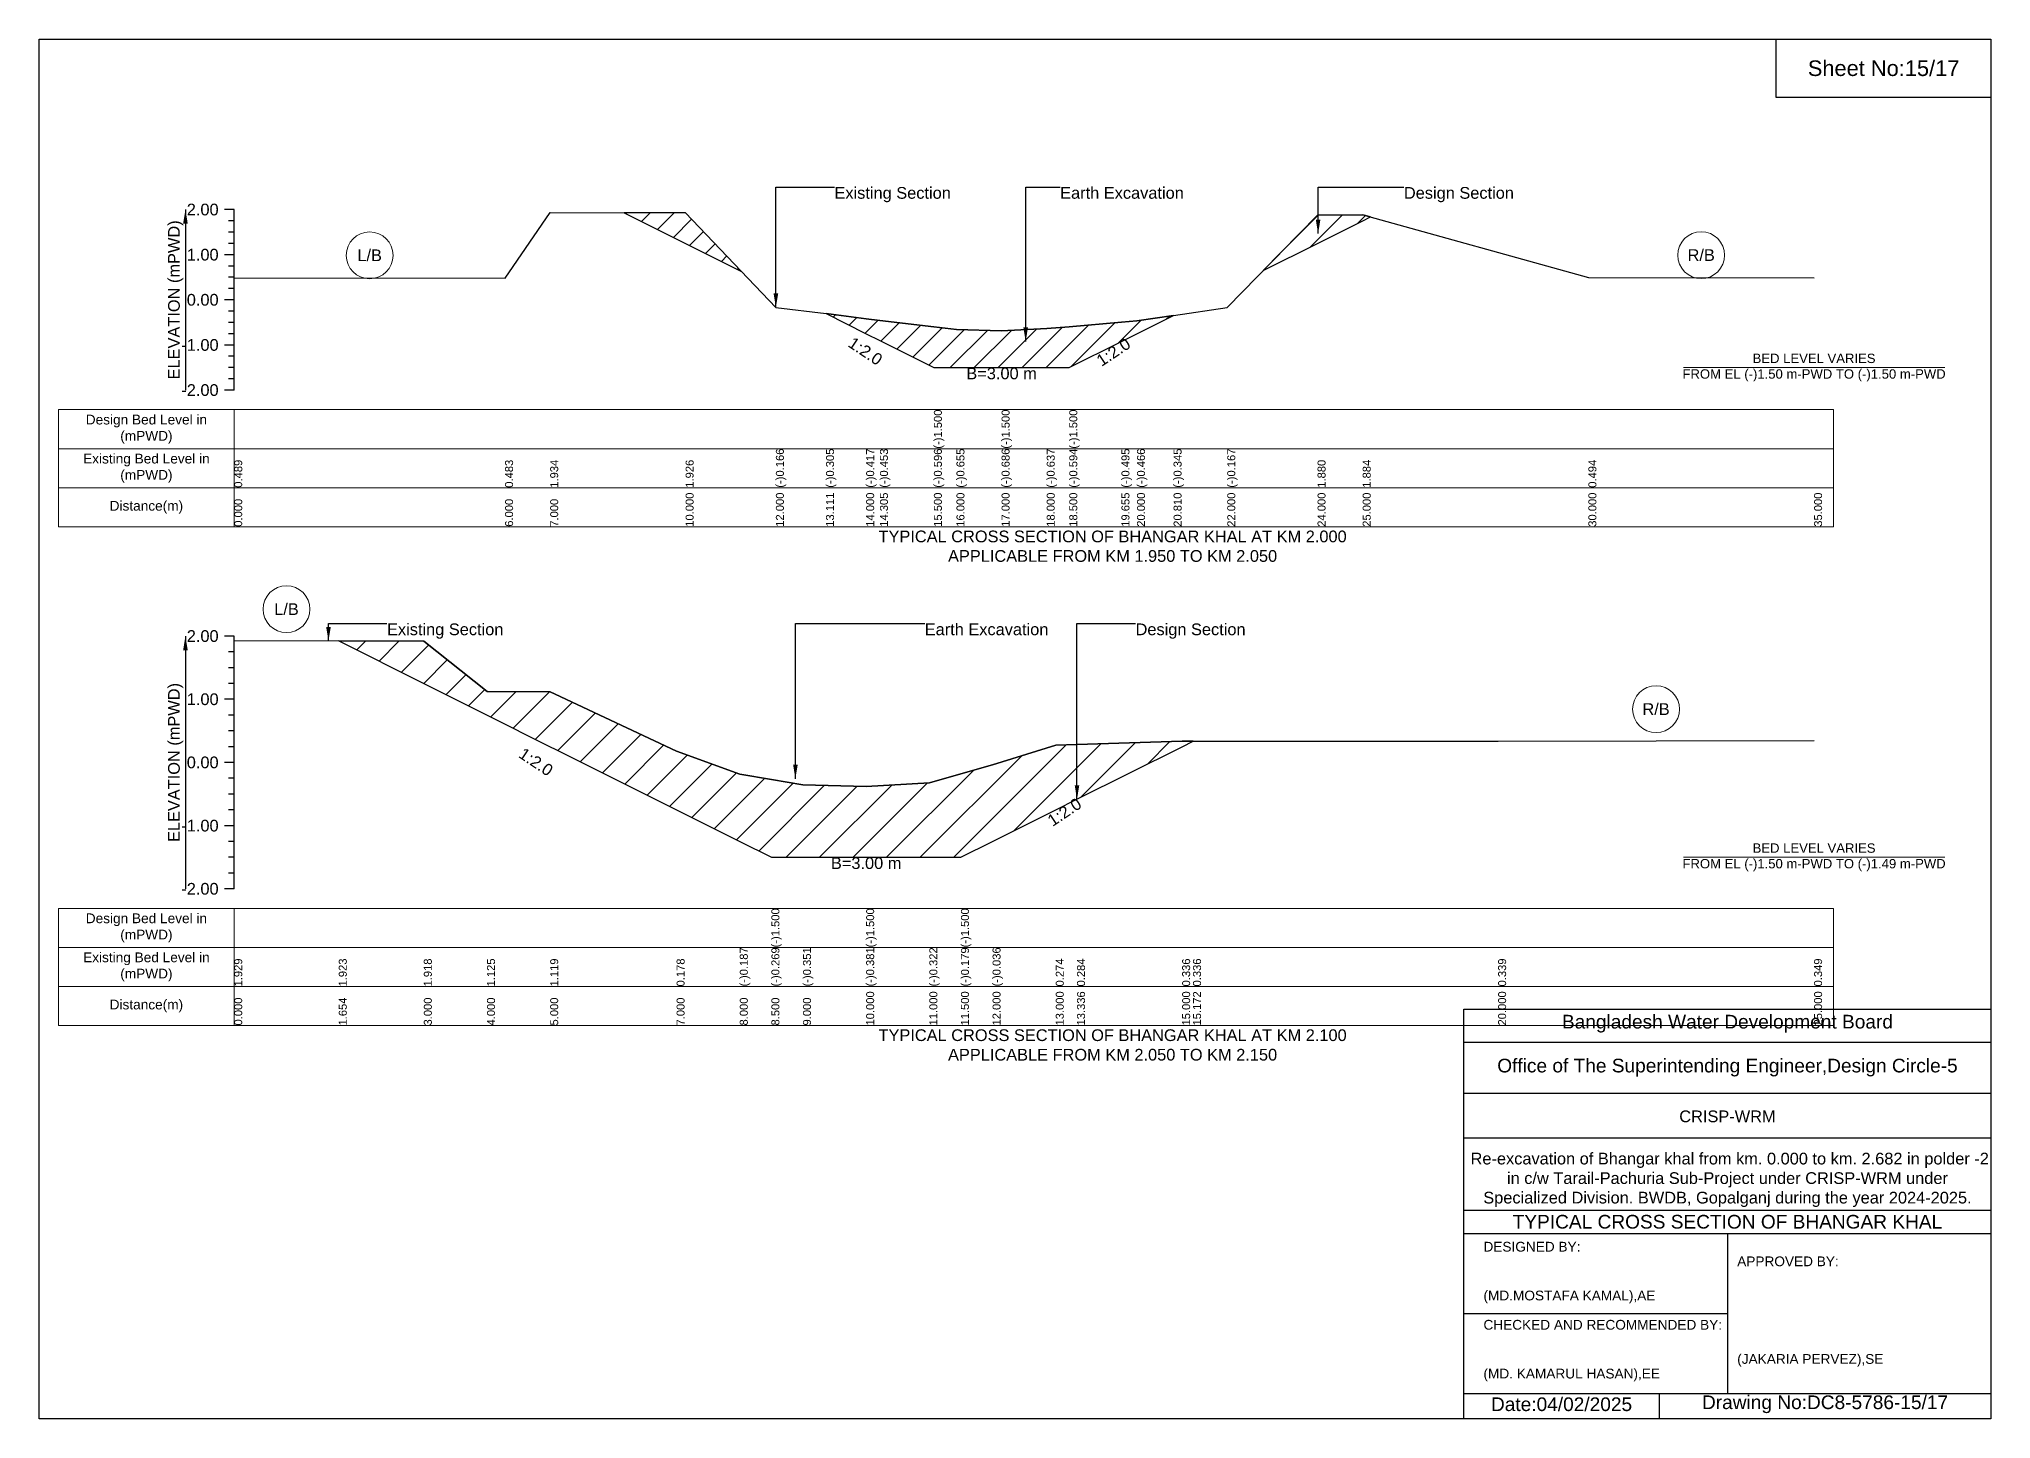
# Model space of a CAD drawing. Header units: inches. Extents: x 91000 to 288000, y -13659 to 0.
# Drawn here: x 240000 to 248000, y -5656 to 0 of the extents above; entities that cross this region are included whole.
import ezdxf

# ---------------------------------------------------------------- set-up
doc = ezdxf.new("R2010")
doc.units = ezdxf.units.IN
doc.header["$LTSCALE"] = 7
doc.header["$MEASUREMENT"] = 0
for name, color, linetype, lineweight in [('Cross section Data Border', 7, 'Continuous', 9), ('Cross Section Labels', 7, 'Continuous', 9), ('Existing_Bed_Level for Xsection', 7, 'Continuous', 25)]:
    doc.layers.add(name, color=color, linetype=linetype, lineweight=lineweight)
doc.styles.get("Standard").update_dxf_attribs({"font": 'arial.ttf'})
doc.dimstyles.get("Standard").update_dxf_attribs({"dimtxt": 0.18, "dimasz": 0.18, "dimexe": 0.18, "dimexo": 0.0625, "dimgap": 0.09, "dimtad": 0, "dimtih": 1, "dimtoh": 1, "dimdec": 4, "dimzin": 0, "dimdsep": 46, "dimtxsty": 'Standard', "dimcen": 0.09, "dimadec": 0, "dimazin": 0, "dimtfac": 1, "dimtdec": 4, "dimtofl": 0, "dimtmove": 0, "dimatfit": 3, "dimfxl": 1, "dimtolj": 1, "dimtzin": 0, "dimarcsym": 0})

msp = doc.modelspace()

# ---------------------------------------------------------------- hatches: boundary and pattern name
at = {"layer": 'Existing_Bed_Level for Xsection'}
h = msp.add_hatch(dxfattribs=at)
h.set_pattern_fill('ANSI31', color=256, scale=555, style=0)
h.paths.add_polyline_path([(242398.5, -712.1), (242650, -837.8), (242879, -952.4), (242650, -712.8)])
h = msp.add_hatch(dxfattribs=at)
h.set_pattern_fill('ANSI31', color=256, scale=555, style=0)
h.paths.add_polyline_path([(245017.4, -949.2), (245240, -837.8), (245425, -745.3), (245456.9, -729.4), (245425, -720.5), (245240, -721.3)])
h = msp.add_hatch(dxfattribs=at)
h.set_pattern_fill('ANSI31', color=256, scale=555, style=0)
h.paths.add_polyline_path([(243225.5, -1125.6), (243390, -1207.8), (243446.5, -1236.1), (243667.5, -1346.6), (243760, -1346.6), (243945, -1346.6), (244130, -1346.6), (244222.5, -1346.6), (244436.2, -1239.7), (244500, -1207.8), (244649.9, -1132.9), (244500, -1155.3), (244436.2, -1160.8), (244222.5, -1179), (244130, -1186.9), (243945, -1196), (243760, -1190.3), (243667.5, -1179.3), (243446.5, -1153), (243390, -1146.2)])
h = msp.add_hatch(dxfattribs=at)
h.set_pattern_fill('ANSI31', color=256, scale=777, style=0)
h.paths.add_polyline_path([(241228.4, -2467.3), (241577, -2641.6), (241836, -2771.1), (242095, -2900.6), (242115, -2910.6), (242613, -3159.6), (242872, -3289.1), (243001.5, -3353.8), (243131, -3353.8), (243390, -3353.8), (243649, -3353.8), (243778.5, -3353.8), (243908, -3289.1), (244167, -3159.6), (244254.1, -3116), (244685, -2900.6), (244729.6, -2878.3), (244685, -2878.3), (244254.1, -2891.7), (244167, -2894.4), (243908, -2974.6), (243778.5, -3011.7), (243649, -3048.7), (243390, -3064), (243131, -3056.2), (243001.5, -3035), (242872, -3013.8), (242613, -2919.2), (242115, -2684.9), (242095, -2675.5), (241836, -2673.9), (241577, -2468.6)])

# ---------------------------------------------------------------- linework, layer by layer
for points in [[(240000, 0), (248000, 0), (248000, -5656), (240000, -5656)], [(247120, 0), (248000, 0), (248000, -240), (247120, -240)]]:
    msp.add_lwpolyline(points, close=True)
for points in [[(245840, -5656), (245840, -3976), (248000, -3976)], [(245840, -4112), (248000, -4112)], [(245840, -4320), (248000, -4320)], [(245840, -4504), (248000, -4504)], [(245840, -4800), (248000, -4800)], [(245840, -4896), (248000, -4896)], [(246920, -4896), (246920, -5552)], [(245840, -5224), (246920, -5224)], [(245840, -5552), (248000, -5552)], [(246640, -5552), (246640, -5656)]]:
    msp.add_lwpolyline(points)
at = {"layer": 'Cross section Data Border'}
for points in [[(240080, -1519.1), (247355, -1519.1), (247355, -1999.1), (240080, -1999.1)], [(240080, -3563.3), (247355, -3563.3), (247355, -4043.3), (240080, -4043.3)]]:
    msp.add_lwpolyline(points, close=True, dxfattribs=at)
for points in [[(240800, -1519.1), (240800, -1999.1)], [(240080, -1679.1), (247355, -1679.1)], [(240080, -1839.1), (247355, -1839.1)], [(240800, -3563.3), (240800, -4043.3)], [(240080, -3723.3), (247355, -3723.3)], [(240080, -3883.3), (247355, -3883.3)]]:
    msp.add_lwpolyline(points, dxfattribs=at)
at = {"layer": 'Cross Section Labels'}
for points in [[(246739.2, -1346.6), (247810.8, -1346.6)], [(246739.2, -3353.8), (247810.8, -3353.8)]]:
    msp.add_lwpolyline(points, dxfattribs=at)
for centre in [(241355, -886.7), (246812.5, -885.7), (241014.2, -2337), (246627.5, -2746.7)]:
    msp.add_circle(centre, 96, dxfattribs=at)
at = {"layer": 'Existing_Bed_Level for Xsection'}
for points in [[(240800, -699.1), (240760, -699.1)], [(240800, -1439.1), (240800, -1254.1), (240800, -1069.1), (240800, -884.1), (240800, -699.1)], [(240800, -978.6), (241910, -979.7), (242095, -711.3), (242650, -712.8), (243020, -1099.8), (243225.5, -1125.6), (243390, -1146.2), (243446.5, -1153), (243667.5, -1179.3), (243667.5, -1179.3), (243760, -1190.3), (243945, -1196), (243945, -1196), (244130, -1186.9), (244222.5, -1179), (244222.5, -1179), (244436.2, -1160.8), (244500, -1155.3), (244649.9, -1132.9), (244870, -1100), (245240, -721.3), (245425, -720.5), (246350, -977.7), (247275, -978.6)], [(240800, -745.3), (240776, -745.3)], [(240800, -791.6), (240776, -791.6)], [(240800, -837.8), (240776, -837.8)], [(240800, -884.1), (240760, -884.1)], [(240800, -930.3), (240776, -930.3)], [(240800, -976.6), (240776, -976.6)], [(240800, -1022.8), (240776, -1022.8)], [(240800, -1069.1), (240760, -1069.1)], [(240800, -1115.3), (240776, -1115.3)], [(240800, -1161.6), (240776, -1161.6)], [(240800, -1254.1), (240760, -1254.1)], [(240800, -1207.8), (240776, -1207.8)], [(240800, -1300.3), (240776, -1300.3)], [(240800, -1346.6), (240776, -1346.6)], [(240800, -1439.1), (240760, -1439.1)], [(240800, -1392.8), (240776, -1392.8)], [(240800, -2447.3), (240760, -2447.3)], [(240800, -3483.3), (240800, -3224.3), (240800, -2965.3), (240800, -2706.3), (240800, -2447.3)], [(240800, -2465.7), (241228.4, -2467.3), (241577, -2468.6), (241836, -2673.9), (242095, -2675.5), (242115, -2684.9), (242613, -2919.2), (242872, -3013.8), (243001.5, -3035), (243001.5, -3035), (243131, -3056.2), (243390, -3064), (243390, -3064), (243649, -3048.7), (243778.5, -3011.7), (243778.5, -3011.7), (243908, -2974.6), (244167, -2894.4), (244254.1, -2891.7), (244685, -2878.3), (244729.6, -2878.3), (245980, -2877.5), (247275, -2874.9)], [(240800, -2512.1), (240776, -2512.1)], [(240800, -2576.8), (240776, -2576.8)], [(240800, -2706.3), (240760, -2706.3)], [(240800, -2641.6), (240776, -2641.6)], [(240800, -2771.1), (240776, -2771.1)], [(240800, -2835.8), (240776, -2835.8)], [(240800, -2900.6), (240776, -2900.6)], [(240800, -2965.3), (240760, -2965.3)], [(240800, -3030.1), (240776, -3030.1)], [(240800, -3094.8), (240776, -3094.8)], [(240800, -3159.6), (240776, -3159.6)], [(240800, -3224.3), (240760, -3224.3)], [(240800, -3289.1), (240776, -3289.1)], [(240800, -3353.8), (240776, -3353.8)], [(240800, -3418.6), (240776, -3418.6)], [(240800, -3483.3), (240760, -3483.3)]]:
    msp.add_lwpolyline(points, dxfattribs=at)
for points in [[(242398.5, -712.1), (242650, -837.8), (242879, -952.4), (242650, -712.8)], [(245017.4, -949.2), (245240, -837.8), (245425, -745.3), (245456.9, -729.4), (245425, -720.5), (245240, -721.3)], [(243225.5, -1125.6), (243390, -1207.8), (243446.5, -1236.1), (243667.5, -1346.6), (243667.5, -1346.6), (243760, -1346.6), (243945, -1346.6), (243945, -1346.6), (244130, -1346.6), (244222.5, -1346.6), (244222.5, -1346.6), (244436.2, -1239.7), (244500, -1207.8), (244649.9, -1132.9), (244649.9, -1132.9), (244649.9, -1132.9), (244500, -1155.3), (244436.2, -1160.8), (244222.5, -1179), (244222.5, -1179), (244130, -1186.9), (243945, -1196), (243945, -1196), (243760, -1190.3), (243667.5, -1179.3), (243667.5, -1179.3), (243446.5, -1153), (243390, -1146.2)], [(241228.4, -2467.3), (241228.4, -2467.3), (241577, -2641.6), (241836, -2771.1), (242095, -2900.6), (242115, -2910.6), (242613, -3159.6), (242872, -3289.1), (243001.5, -3353.8), (243001.5, -3353.8), (243131, -3353.8), (243390, -3353.8), (243390, -3353.8), (243649, -3353.8), (243778.5, -3353.8), (243778.5, -3353.8), (243908, -3289.1), (244167, -3159.6), (244254.1, -3116), (244685, -2900.6), (244729.6, -2878.3), (244729.6, -2878.3), (244729.6, -2878.3), (244685, -2878.3), (244254.1, -2891.7), (244167, -2894.4), (243908, -2974.6), (243778.5, -3011.7), (243778.5, -3011.7), (243649, -3048.7), (243390, -3064), (243390, -3064), (243131, -3056.2), (243001.5, -3035), (243001.5, -3035), (242872, -3013.8), (242613, -2919.2), (242115, -2684.9), (242095, -2675.5), (241836, -2673.9), (241577, -2468.6), (241228.4, -2467.3)]]:
    msp.add_lwpolyline(points, close=True, dxfattribs=at)

# ---------------------------------------------------------------- texts
at = {"attachment_point": 5}
for s, insert, char_height in [('Sheet No:15/17', (247560, -120), 64), ('Bangladesh Water Development Board', (246920, -4036), 56), ('Office of The Superintending Engineer,Design Circle-5', (246920, -4216), 56)]:
    msp.add_mtext(s, dxfattribs=dict(at, insert=insert, char_height=char_height))
for s, insert, char_height, width, attachment_point in [('CRISP-WRM', (246920, -4416), 48, 2240, 5), (' Re-excavation of Bhangar khal from km. 0.000 to km. 2.682 in polder -2 in c/w Tarail-Pachuria Sub-Project under CRISP-WRM under Specialized Division. BWDB, Gopalganj during the year 2024-2025.', (246920, -4676), 48, 2160, 5), ('TYPICAL CROSS SECTION OF BHANGAR KHAL', (246920, -4848), 56, 2240, 5), ('DESIGNED BY:^J^J^J(MD.MOSTAFA KAMAL),AE', (245920, -5056), 40, 1120, 4), ('APPROVED BY:^J^J^J^J^J^J(JAKARIA PERVEZ),SE', (246960, -5216), 40, 1120, 4), ('CHECKED AND RECOMMENDED BY:^J^J^J(MD. KAMARUL HASAN),EE', (245920, -5376), 40, 1120, 4), ('Date:04/02/2025', (246240, -5596), 56, 1120, 5), ('Drawing No:DC8-5786-15/17', (247320, -5596), 56, 1760, 5)]:
    msp.add_mtext(s, dxfattribs=dict(insert=insert, char_height=char_height, width=width, attachment_point=attachment_point))
at = {"layer": 'Cross section Data Border', "char_height": 40, "width": 640, "attachment_point": 5}
for s, insert in [('Design Bed Level in (mPWD)', (240440, -1599.1)), ('Existing Bed Level in (mPWD)', (240440, -1759.1)), ('Distance(m)', (240440, -1919.1)), ('Design Bed Level in (mPWD)', (240440, -3643.3)), ('Existing Bed Level in (mPWD)', (240440, -3803.3)), ('Distance(m)', (240440, -3963.3))]:
    msp.add_mtext(s, dxfattribs=dict(at, insert=insert))
at = {"layer": 'Cross Section Labels'}
for s, insert, char_height, attachment_point in [('Existing Section', (243260, -606.6), 48, 1), ('Earth Excavation', (244185, -606.6), 48, 1), ('Design Section', (245593.9, -606.6), 48, 1), ('L/B', (241355, -886.7), 48, 5), ('R/B', (246812.5, -885.7), 48, 5), ('B=3.00 m', (243945, -1346.6), 48, 2), ('BED LEVEL VARIES ^JFROM EL (-)1.50 m-PWD TO (-)1.50 m-PWD', (247275, -1346.6), 38.4, 5), ('TYPICAL CROSS SECTION OF BHANGAR KHAL AT KM 2.000^JAPPLICABLE FROM KM 1.950 TO KM 2.050', (244400, -2079.1), 48, 5), ('L/B', (241014.2, -2337), 48, 5), ('Existing Section', (241426.2, -2395.5), 48, 1), ('Earth Excavation', (243630, -2395.5), 48, 1), ('Design Section', (244494.1, -2395.5), 48, 1), ('R/B', (246627.5, -2746.7), 48, 5), ('B=3.00 m', (243390, -3353.8), 48, 2), ('BED LEVEL VARIES ^JFROM EL (-)1.50 m-PWD TO (-)1.49 m-PWD', (247275, -3353.8), 38.4, 5), ('TYPICAL CROSS SECTION OF BHANGAR KHAL AT KM 2.100^JAPPLICABLE FROM KM 2.050 TO KM 2.150', (244400, -4123.3), 48, 5)]:
    msp.add_mtext(s, dxfattribs=dict(at, insert=insert, char_height=char_height, attachment_point=attachment_point))
at = {"layer": 'Cross Section Labels', "char_height": 48, "attachment_point": 2}
for insert, rotation in [((243400.3, -1259.2), 326.30993), ((244390, -1262.9), 33.69007), ((242050.2, -2942.9), 326.30993), ((244189.3, -3148.4), 33.69007)]:
    msp.add_mtext('1:2.0', dxfattribs=dict(at, insert=insert, rotation=rotation))
at = {"layer": 'Existing_Bed_Level for Xsection', "char_height": 48, "attachment_point": 6}
for s, insert in [('2.00', (240736, -699.1)), ('1.00', (240736, -884.1)), ('0.00', (240736, -1069.1)), ('-1.00', (240736, -1254.1)), ('-2.00', (240736, -1439.1)), ('2.00', (240736, -2447.3)), ('1.00', (240736, -2706.3)), ('0.00', (240736, -2965.3)), ('-1.00', (240736, -3224.3)), ('-2.00', (240736, -3483.3))]:
    msp.add_mtext(s, dxfattribs=dict(at, insert=insert))
at = {"layer": 'Existing_Bed_Level for Xsection', "rotation": 90}
for s, insert, char_height, attachment_point in [('ELEVATION (mPWD)', (240560, -1069.1), 48, 5), ('(-)1.500', (243667.5, -1679.1), 32.8, 1), ('(-)1.500', (243945, -1679.1), 32.8, 1), ('(-)1.500', (244222.5, -1679.1), 32.8, 1), ('0.489', (240800, -1839.1), 32.8, 1), ('0.483', (241910, -1839.1), 32.8, 1), ('1.934', (242095, -1839.1), 32.8, 1), ('1.926', (242650, -1839.1), 32.8, 1), ('(-)0.166', (243020, -1839.1), 32.8, 1), ('(-)0.305', (243225.5, -1839.1), 32.8, 1), ('(-)0.417', (243390, -1839.1), 32.8, 1), ('(-)0.453', (243446.5, -1839.1), 32.8, 1), ('(-)0.596', (243667.5, -1839.1), 32.8, 1), ('(-)0.655', (243760, -1839.1), 32.8, 1), ('(-)0.686', (243945, -1839.1), 32.8, 1), ('(-)0.637', (244130, -1839.1), 32.8, 1), ('(-)0.594', (244222.5, -1839.1), 32.8, 1), ('(-)0.495', (244436.2, -1839.1), 32.8, 1), ('(-)0.466', (244500, -1839.1), 32.8, 1), ('(-)0.345', (244649.9, -1839.1), 32.8, 1), ('(-)0.167', (244870, -1839.1), 32.8, 1), ('1.880', (245240, -1839.1), 32.8, 1), ('1.884', (245425, -1839.1), 32.8, 1), ('0.494', (246350, -1839.1), 32.8, 1), ('0.000', (240800, -1999.1), 32.8, 1), ('6.000', (241910, -1999.1), 32.8, 1), ('7.000', (242095, -1999.1), 32.8, 1), ('10.000', (242650, -1999.1), 32.8, 1), ('12.000', (243020, -1999.1), 32.8, 1), ('13.111', (243225.5, -1999.1), 32.8, 1), ('14.000', (243390, -1999.1), 32.8, 1), ('14.305', (243446.5, -1999.1), 32.8, 1), ('15.500', (243667.5, -1999.1), 32.8, 1), ('16.000', (243760, -1999.1), 32.8, 1), ('17.000', (243945, -1999.1), 32.8, 1), ('18.000', (244130, -1999.1), 32.8, 1), ('18.500', (244222.5, -1999.1), 32.8, 1), ('19.655', (244436.2, -1999.1), 32.8, 1), ('20.000', (244500, -1999.1), 32.8, 1), ('20.810', (244649.9, -1999.1), 32.8, 1), ('22.000', (244870, -1999.1), 32.8, 1), ('24.000', (245240, -1999.1), 32.8, 1), ('25.000', (245425, -1999.1), 32.8, 1), ('30.000', (246350, -1999.1), 32.8, 1), ('35.000', (247275, -1999.1), 32.8, 1), ('ELEVATION (mPWD)', (240560, -2965.3), 48, 5), ('(-)1.500', (243001.5, -3723.3), 32.8, 1), ('(-)1.500', (243390, -3723.3), 32.8, 1), ('(-)1.500', (243778.5, -3723.3), 32.8, 1), ('(-)0.187', (242872, -3883.3), 32.8, 1), ('(-)0.269', (243001.5, -3883.3), 32.8, 1), ('(-)0.351', (243131, -3883.3), 32.8, 1), ('(-)0.381', (243390, -3883.3), 32.8, 1), ('(-)0.322', (243649, -3883.3), 32.8, 1), ('(-)0.179', (243778.5, -3883.3), 32.8, 1), ('(-)0.036', (243908, -3883.3), 32.8, 1), ('1.929', (240800, -3883.3), 32.8, 1), ('1.923', (241228.4, -3883.3), 32.8, 1), ('1.918', (241577, -3883.3), 32.8, 1), ('1.125', (241836, -3883.3), 32.8, 1), ('1.119', (242095, -3883.3), 32.8, 1), ('0.178', (242613, -3883.3), 32.8, 1), ('0.274', (244167, -3883.3), 32.8, 1), ('0.284', (244254.1, -3883.3), 32.8, 1), ('0.336', (244685, -3883.3), 32.8, 1), ('0.336', (244729.6, -3883.3), 32.8, 1), ('0.339', (245980, -3883.3), 32.8, 1), ('0.349', (247275, -3883.3), 32.8, 1), ('10.000', (243390, -4043.3), 32.8, 1), ('11.000', (243649, -4043.3), 32.8, 1), ('11.500', (243778.5, -4043.3), 32.8, 1), ('12.000', (243908, -4043.3), 32.8, 1), ('13.000', (244167, -4043.3), 32.8, 1), ('13.336', (244254.1, -4043.3), 32.8, 1), ('15.000', (244685, -4043.3), 32.8, 1), ('15.172', (244729.6, -4043.3), 32.8, 1), ('20.000', (245980, -4043.3), 32.8, 1), ('25.000', (247275, -4043.3), 32.8, 1), ('0.000', (240800, -4043.3), 32.8, 1), ('1.654', (241228.4, -4043.3), 32.8, 1), ('3.000', (241577, -4043.3), 32.8, 1), ('4.000', (241836, -4043.3), 32.8, 1), ('5.000', (242095, -4043.3), 32.8, 1), ('7.000', (242613, -4043.3), 32.8, 1), ('8.000', (242872, -4043.3), 32.8, 1), ('8.500', (243001.5, -4043.3), 32.8, 1), ('9.000', (243131, -4043.3), 32.8, 1)]:
    msp.add_mtext(s, dxfattribs=dict(at, insert=insert, char_height=char_height, attachment_point=attachment_point))

# ---------------------------------------------------------------- leaders
at = {"layer": 'Cross Section Labels', "annotation_type": 0, "has_hookline": 1}
for points, hookline_direction, text_width in [([(243020, -1099.8), (243020, -606.6), (243259.9, -606.6)], 0, 467.2), ([(244043.8, -1239.7), (244043.8, -606.6), (244185, -606.6)], 0, 441.2), ([(245242.3, -797.6), (245242.3, -606.6), (245593.9, -606.6)], 1, 497), ([(241186.2, -2467.1), (241186.2, -2395.5), (241426.1, -2395.5)], 0, 467.2), ([(243100, -3031.9), (243100, -2395.5), (243629.9, -2395.5)], 0, 497), ([(244254.1, -3116), (244254.1, -2395.5), (244494, -2395.5)], 0, 441.2)]:
    msp.add_leader(points, dimstyle='Standard', override={"dimasz": 57.6}, dxfattribs=dict(at, hookline_direction=hookline_direction, text_width=text_width))
at = {"layer": 'Existing_Bed_Level for Xsection'}
for points in [[(240600, -699.1), (240600, -1439.1)], [(240600, -2447.3), (240600, -3483.3)]]:
    msp.add_leader(points, dimstyle='Standard', override={"dimasz": 57.6}, dxfattribs=at)

doc.saveas('drawing.dxf')
